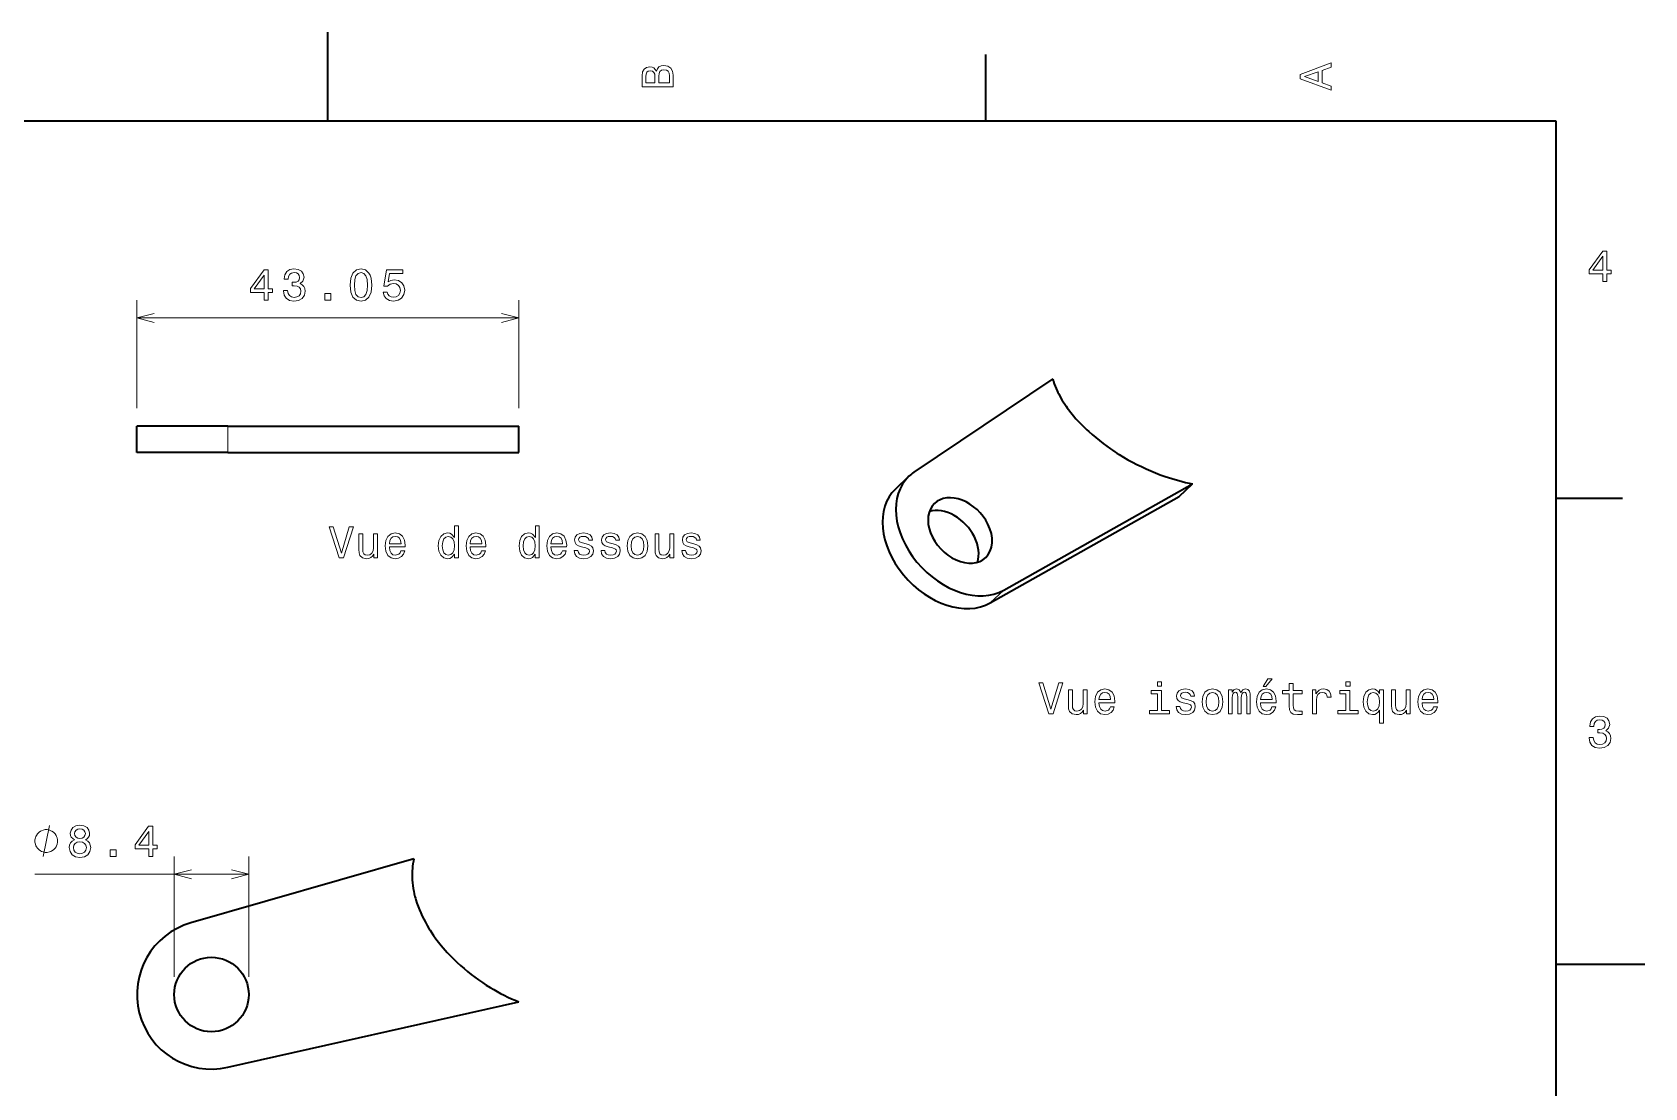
# Model space of a CAD drawing. Extents: x 0 to 297, y 0 to 210.
# Drawn here: x 115.2 to 297, y 91.1 to 210 of the extents above; entities that cross this region are included whole.
import ezdxf

# ---------------------------------------------------------------- set-up
doc = ezdxf.new("R2010")
doc.units = 0

msp = doc.modelspace()

# ---------------------------------------------------------------- linework, layer by layer
at = {"color": 7, "lineweight": 35, "ltscale": 0.25}
for p, q in [((148.5, 200), (148.5, 210)), ((287, 105), (297, 105))]:
    msp.add_line(p, q, dxfattribs=at)
at = {"color": 7, "lineweight": 35, "ltscale": 0.1875}
for p, q in [((222.699997, 200), (222.699997, 207.5)), ((287, 157.5), (294.5, 157.5))]:
    msp.add_line(p, q, dxfattribs=at)
at = {"color": 7, "lineweight": 35}
for p, q in [((287, 200), (10, 200)), ((287, 10), (287, 200)), ((137.213913, 165.627716), (170.026703, 165.627716)), ((137.213913, 162.627716), (170.026703, 162.627716)), ((224.708038, 147.127716), (246.007736, 159.112549)), ((223.187027, 145.689026), (244.486725, 157.673859)), ((158.197662, 116.838623), (133.058517, 109.635422)), ((137.213913, 93.364738), (170.026703, 100.738052))]:
    msp.add_line(p, q, dxfattribs=at)
at = {"color": 7, "lineweight": 13, "ltscale": 0.304397}
for p, q in [((126.972282, 167.627716), (126.972282, 179.803589)), ((170.026703, 167.627716), (170.026703, 179.803589))]:
    msp.add_line(p, q, dxfattribs=at)
at = {"color": 7, "lineweight": 13}
msp.add_line((126.972282, 177.803589), (170.026703, 177.803589), dxfattribs=at)
at = {"color": 7, "lineweight": 35, "ltscale": 0.471375}
msp.add_line((230.233139, 170.933975), (214.585403, 160.41452), dxfattribs=at)
at = {"color": 7, "lineweight": 35, "ltscale": 0.256041}
for p, q in [((137.213913, 165.627716), (126.972282, 165.627716)), ((137.213913, 162.627716), (126.972282, 162.627716))]:
    msp.add_line(p, q, dxfattribs=at)
at = {"color": 7, "lineweight": 35, "ltscale": 0.075}
for p, q in [((126.972282, 162.627716), (126.972282, 165.627716)), ((170.026703, 162.627716), (170.026703, 165.627716))]:
    msp.add_line(p, q, dxfattribs=at)
at = {"color": 7, "lineweight": 13, "ltscale": 0.075}
msp.add_line((137.213913, 165.627716), (137.213913, 162.627716), dxfattribs=at)
at = {"color": 7, "lineweight": 35, "ltscale": 0.052341}
for p, q in [((212.503693, 158.527542), (214.024704, 159.966232)), ((244.486725, 157.673859), (246.007736, 159.112549))]:
    msp.add_line(p, q, dxfattribs=at)
at = {"color": 7, "lineweight": 13, "ltscale": 0.052341}
msp.add_line((224.708038, 147.127716), (223.187027, 145.689026), dxfattribs=at)
at = {"color": 8, "lineweight": 13, "ltscale": 0.338762}
for p, q in [((131.172287, 103.560371), (131.172287, 117.110863)), ((139.572281, 103.560371), (139.572281, 117.110863))]:
    msp.add_line(p, q, dxfattribs=at)
at = {"color": 8, "lineweight": 13}
msp.add_line((115.461609, 115.110863), (139.572281, 115.110863), dxfattribs=at)
at = {"color": 7, "lineweight": 13}
for points in [[(185.542007, 205.630417), (185.249496, 205.983429), (185.052811, 206.074219), (184.81073, 206.104477), (184.432495, 206.03891), (184.160156, 205.842224), (183.993729, 205.524506), (183.933212, 205.080704), (183.933212, 203.835022), (187.433212, 203.835022), (187.433212, 205.151306), (187.36261, 205.620331), (187.155838, 205.968307), (186.828018, 206.185165), (186.384216, 206.260818), (186.08667, 206.215424), (185.839554, 206.094391), (185.65799, 205.897705)], [(185.385666, 204.984879), (185.385666, 204.298996), (184.351807, 204.298996), (184.351807, 205.025223), (184.382065, 205.297562), (184.472839, 205.489197), (184.629181, 205.605194), (184.86116, 205.645538), (185.093155, 205.600143), (185.254532, 205.479111), (185.355408, 205.272339)], [(187.014618, 205.095825), (187.014618, 204.298996), (185.809296, 204.298996), (185.809296, 205.050446), (185.844589, 205.368164), (185.9505, 205.595108), (186.132065, 205.731277), (186.394302, 205.776657), (186.671692, 205.731277), (186.863327, 205.605194), (186.979324, 205.393372)], [(261.633209, 203.466858), (261.633209, 203.930847), (260.604401, 204.298996), (260.604401, 205.695969), (261.633209, 206.064133), (261.633209, 206.538193), (258.128174, 205.257217), (258.128174, 204.742798)], [(260.17572, 204.460388), (258.632477, 205), (260.17572, 205.539627)], [(292.277374, 181.916794), (292.731262, 181.916794), (292.731262, 182.784225), (293.23056, 182.784225), (293.23056, 183.187683), (292.731262, 183.187683), (292.731262, 185.341141), (292.272339, 185.341141), (290.739197, 183.228027), (290.739197, 182.784225), (292.277374, 182.784225)], [(291.162842, 183.187683), (292.277374, 184.756134), (292.277374, 183.187683)], [(141.304825, 179.803589), (141.758713, 179.803589), (141.758713, 180.671021), (142.257996, 180.671021), (142.257996, 181.074478), (141.758713, 181.074478), (141.758713, 183.227936), (141.299789, 183.227936), (139.766647, 181.114822), (139.766647, 180.671021), (141.304825, 180.671021)], [(140.190277, 181.074478), (141.304825, 182.642929), (141.304825, 181.074478)], [(143.492584, 180.903015), (143.492584, 180.867706), (143.573273, 180.38356), (143.810303, 180.020447), (144.183502, 179.788467), (144.677734, 179.702728), (145.20224, 179.788467), (145.595612, 180.010361), (145.847763, 180.363388), (145.938538, 180.817276), (145.898193, 181.114822), (145.787247, 181.356903), (145.605698, 181.543503), (145.363617, 181.679672), (145.691422, 181.952011), (145.807419, 182.385727), (145.731766, 182.779099), (145.514908, 183.076645), (145.16188, 183.263245), (144.677734, 183.328812), (144.223846, 183.248108), (143.87587, 183.026215), (143.648926, 182.673187), (143.573273, 182.204163), (143.573273, 182.168869), (144.022125, 182.168869), (144.062469, 182.491638), (144.193588, 182.723618), (144.405396, 182.864838), (144.702957, 182.915268), (144.965195, 182.874924), (145.156845, 182.769012), (145.272842, 182.597534), (145.318222, 182.365555), (145.272842, 182.118439), (145.151794, 181.952011), (144.939987, 181.851135), (144.652527, 181.820877), (144.455841, 181.825928), (144.455841, 181.427505), (144.702957, 181.437592), (145.020676, 181.392212), (145.257706, 181.271164), (145.398926, 181.074478), (145.449356, 180.817276), (145.393875, 180.524765), (145.24762, 180.307907), (145.01564, 180.171753), (144.707993, 180.126358), (144.390274, 180.176788), (144.158279, 180.328079), (144.012024, 180.57016), (143.956558, 180.903015)], [(151.020096, 181.513245), (151.095749, 180.721451), (151.332779, 180.156616), (151.711029, 179.813675), (152.235519, 179.702728), (152.754974, 179.813675), (153.133209, 180.156616), (153.365204, 180.721451), (153.445892, 181.513245), (153.365204, 182.299988), (153.269379, 182.612671), (153.133209, 182.869873), (152.754974, 183.212814), (152.235519, 183.328812), (151.711029, 183.212814), (151.332779, 182.864838), (151.095749, 182.299988)], [(151.504242, 181.513245), (151.544601, 182.123474), (151.670685, 182.562241), (151.897614, 182.819443), (152.235519, 182.910217), (152.568375, 182.819443), (152.795319, 182.562241), (152.921402, 182.123474), (152.961746, 181.513245), (152.921402, 180.897964), (152.795319, 180.459213), (152.568375, 180.202011), (152.235519, 180.116272), (151.897614, 180.202011), (151.670685, 180.459213), (151.544601, 180.897964)], [(154.720825, 180.716415), (154.831772, 180.302872), (155.078888, 179.980103), (155.442001, 179.778381), (155.905975, 179.702728), (156.415344, 179.793503), (156.813766, 180.040619), (157.065918, 180.43399), (157.161743, 180.938324), (157.076004, 181.407333), (156.833939, 181.775497), (156.455688, 182.012527), (155.966492, 182.098267), (155.588257, 182.037735), (155.295746, 181.871307), (155.436951, 182.814392), (156.970093, 182.814392), (156.970093, 183.227936), (155.09906, 183.227936), (154.821686, 181.37204), (155.225143, 181.37204), (155.517654, 181.60907), (155.890854, 181.694794), (156.213623, 181.639328), (156.460739, 181.477936), (156.617081, 181.23082), (156.672546, 180.913101), (156.617081, 180.595383), (156.455688, 180.348267), (156.208572, 180.191925), (155.890854, 180.136444), (155.623566, 180.171753), (155.416779, 180.287735), (155.265488, 180.469299), (155.189835, 180.716415)], [(148.15152, 179.803589), (148.847473, 179.803589), (148.847473, 180.555038), (148.15152, 180.555038)], [(150.895035, 154.276138), (150.017502, 151.295578), (149.114777, 154.276138), (148.635666, 154.276138), (149.76535, 150.771088), (150.269669, 150.771088), (151.37413, 154.276138)], [(154.097473, 153.479294), (153.653671, 153.479294), (153.653671, 151.915894), (153.603241, 151.552795), (153.456985, 151.290543), (153.230042, 151.12915), (152.932495, 151.07872), (152.695465, 151.119064), (152.544159, 151.240112), (152.458435, 151.446884), (152.438263, 151.73938), (152.438263, 153.479294), (151.994446, 153.479294), (151.994446, 151.699036), (152.009583, 151.340973), (152.105408, 151.043427), (152.397919, 150.771088), (152.866928, 150.675262), (153.119095, 150.710571), (153.335953, 150.801346), (153.522552, 150.957687), (153.673843, 151.184631), (153.673843, 150.771088), (154.097473, 150.771088)], [(155.433929, 151.996597), (157.209152, 151.996597), (157.214188, 152.203369), (157.133499, 152.78334), (156.911606, 153.217056), (156.558578, 153.479294), (156.089554, 153.575119), (155.630615, 153.474258), (155.277588, 153.191833), (155.050644, 152.73291), (154.969955, 152.127716), (155.045609, 151.507401), (155.272552, 151.053513), (155.620529, 150.771088), (156.074432, 150.675262), (156.467804, 150.740829), (156.790558, 150.912292), (157.027588, 151.184631), (157.163757, 151.547745), (156.725006, 151.547745), (156.634216, 151.346008), (156.503098, 151.194717), (156.129898, 151.073685), (155.842438, 151.12915), (155.62558, 151.305664), (155.48436, 151.59314), (155.433929, 151.981461)], [(155.433929, 152.369797), (155.48941, 152.717773), (155.62558, 152.974976), (155.832352, 153.131317), (156.104691, 153.186798), (156.371979, 153.131317), (156.578751, 152.974976), (156.704834, 152.717773), (156.750214, 152.369797)], [(162.781921, 151.189682), (162.781921, 150.771088), (163.225723, 150.771088), (163.225723, 154.39212), (162.786957, 154.39212), (162.786957, 153.06575), (162.449066, 153.449036), (162.242294, 153.539825), (162.005264, 153.575119), (161.576584, 153.474258), (161.243729, 153.191833), (161.026871, 152.737946), (160.951233, 152.127716), (161.026871, 151.517487), (161.243729, 151.058548), (161.576584, 150.771088), (162.005264, 150.675262), (162.242294, 150.710571), (162.454102, 150.801346)], [(162.080902, 153.176712), (162.373413, 153.10611), (162.595322, 152.909424), (162.72644, 152.581604), (162.776871, 152.127716), (162.72644, 151.668777), (162.595322, 151.340973), (162.373413, 151.139236), (162.080902, 151.073685), (161.803528, 151.139236), (161.591721, 151.340973), (161.4505, 151.673828), (161.405121, 152.127716), (161.4505, 152.576569), (161.591721, 152.904373), (161.803528, 153.10611)], [(164.542007, 151.996597), (166.317215, 151.996597), (166.322266, 152.203369), (166.241577, 152.78334), (166.019669, 153.217056), (165.666641, 153.479294), (165.197632, 153.575119), (164.738693, 153.474258), (164.385666, 153.191833), (164.158722, 152.73291), (164.078033, 152.127716), (164.153671, 151.507401), (164.380615, 151.053513), (164.728607, 150.771088), (165.182495, 150.675262), (165.575867, 150.740829), (165.898636, 150.912292), (166.135666, 151.184631), (166.271835, 151.547745), (165.833069, 151.547745), (165.742294, 151.346008), (165.611176, 151.194717), (165.237976, 151.073685), (164.9505, 151.12915), (164.733643, 151.305664), (164.592438, 151.59314), (164.542007, 151.981461)], [(164.542007, 152.369797), (164.597473, 152.717773), (164.733643, 152.974976), (164.940414, 153.131317), (165.212753, 153.186798), (165.480042, 153.131317), (165.686813, 152.974976), (165.812897, 152.717773), (165.858292, 152.369797)], [(171.889984, 151.189682), (171.889984, 150.771088), (172.333786, 150.771088), (172.333786, 154.39212), (171.895035, 154.39212), (171.895035, 153.06575), (171.557129, 153.449036), (171.350357, 153.539825), (171.113327, 153.575119), (170.684662, 153.474258), (170.351807, 153.191833), (170.134949, 152.737946), (170.059296, 152.127716), (170.134949, 151.517487), (170.351807, 151.058548), (170.684662, 150.771088), (171.113327, 150.675262), (171.350357, 150.710571), (171.56218, 150.801346)], [(171.18898, 153.176712), (171.481491, 153.10611), (171.703384, 152.909424), (171.834518, 152.581604), (171.884949, 152.127716), (171.834518, 151.668777), (171.703384, 151.340973), (171.481491, 151.139236), (171.18898, 151.073685), (170.911606, 151.139236), (170.699783, 151.340973), (170.558578, 151.673828), (170.513184, 152.127716), (170.558578, 152.576569), (170.699783, 152.904373), (170.911606, 153.10611)], [(173.65007, 151.996597), (175.425293, 151.996597), (175.430328, 152.203369), (175.34964, 152.78334), (175.127747, 153.217056), (174.774719, 153.479294), (174.305695, 153.575119), (173.846756, 153.474258), (173.493729, 153.191833), (173.266785, 152.73291), (173.186096, 152.127716), (173.261749, 151.507401), (173.488693, 151.053513), (173.83667, 150.771088), (174.290558, 150.675262), (174.683929, 150.740829), (175.006699, 150.912292), (175.243729, 151.184631), (175.379898, 151.547745), (174.941132, 151.547745), (174.850357, 151.346008), (174.719238, 151.194717), (174.346039, 151.073685), (174.058578, 151.12915), (173.841721, 151.305664), (173.7005, 151.59314), (173.65007, 151.981461)], [(173.65007, 152.369797), (173.705551, 152.717773), (173.841721, 152.974976), (174.048492, 153.131317), (174.320831, 153.186798), (174.58812, 153.131317), (174.794891, 152.974976), (174.920959, 152.717773), (174.966354, 152.369797)], [(177.62413, 152.349625), (177.195465, 152.450485), (176.877747, 152.566483), (176.771835, 152.803513), (176.802094, 152.96994), (176.90799, 153.090973), (177.079468, 153.166626), (177.326584, 153.196884), (177.563614, 153.166626), (177.750214, 153.075836), (177.871246, 152.939682), (177.921692, 152.758118), (178.355408, 152.758118), (178.355408, 152.768204), (178.279755, 153.096008), (178.072983, 153.353226), (177.750214, 153.514603), (177.326584, 153.575119), (176.897919, 153.514603), (176.585236, 153.348175), (176.38855, 153.101059), (176.328033, 152.788376), (176.373413, 152.485779), (176.514618, 152.273972), (176.746613, 152.122665), (177.084503, 152.016769), (177.578751, 151.895721), (177.881348, 151.769653), (177.962036, 151.668777), (177.992294, 151.517487), (177.946899, 151.330887), (177.825867, 151.189682), (177.629181, 151.098892), (177.366928, 151.068634), (177.089554, 151.098892), (176.887817, 151.204803), (176.751663, 151.376282), (176.696182, 151.613312), (176.267502, 151.613312), (176.33812, 151.209854), (176.544891, 150.917343), (176.872696, 150.740829), (177.326584, 150.675262), (177.800644, 150.740829), (178.148636, 150.917343), (178.360443, 151.199768), (178.436096, 151.567917), (178.380615, 151.885635), (178.224274, 152.102493), (177.967072, 152.243713)], [(180.660156, 152.349625), (180.231476, 152.450485), (179.913757, 152.566483), (179.807861, 152.803513), (179.838104, 152.96994), (179.944016, 153.090973), (180.115494, 153.166626), (180.36261, 153.196884), (180.59964, 153.166626), (180.78624, 153.075836), (180.907272, 152.939682), (180.957703, 152.758118), (181.391418, 152.758118), (181.391418, 152.768204), (181.315781, 153.096008), (181.109009, 153.353226), (180.78624, 153.514603), (180.36261, 153.575119), (179.933929, 153.514603), (179.621246, 153.348175), (179.424561, 153.101059), (179.364044, 152.788376), (179.409439, 152.485779), (179.550644, 152.273972), (179.782639, 152.122665), (180.120529, 152.016769), (180.614777, 151.895721), (180.917358, 151.769653), (180.998047, 151.668777), (181.02832, 151.517487), (180.982925, 151.330887), (180.861893, 151.189682), (180.665207, 151.098892), (180.402954, 151.068634), (180.12558, 151.098892), (179.923843, 151.204803), (179.787674, 151.376282), (179.732208, 151.613312), (179.303528, 151.613312), (179.37413, 151.209854), (179.580902, 150.917343), (179.908722, 150.740829), (180.36261, 150.675262), (180.83667, 150.740829), (181.184662, 150.917343), (181.396469, 151.199768), (181.472122, 151.567917), (181.416641, 151.885635), (181.2603, 152.102493), (181.003098, 152.243713)], [(182.238693, 152.122665), (182.319382, 151.507401), (182.551361, 151.053513), (182.919525, 150.771088), (183.413757, 150.675262), (183.902954, 150.771088), (184.271103, 151.048462), (184.503098, 151.50235), (184.588837, 152.122665), (184.503098, 152.737946), (184.271103, 153.196884), (183.902954, 153.474258), (183.413757, 153.575119), (182.919525, 153.474258), (182.551361, 153.191833), (182.319382, 152.737946)], [(182.692581, 152.127716), (182.737976, 152.581604), (182.879181, 152.909424), (183.106125, 153.111145), (183.413757, 153.181747), (183.716354, 153.111145), (183.943298, 152.914459), (184.084503, 152.581604), (184.134949, 152.127716), (184.084503, 151.668777), (183.943298, 151.335922), (183.716354, 151.134201), (183.413757, 151.068634), (183.106125, 151.134201), (182.879181, 151.335922), (182.737976, 151.668777)], [(187.493729, 153.479294), (187.049927, 153.479294), (187.049927, 151.915894), (186.999496, 151.552795), (186.853241, 151.290543), (186.626297, 151.12915), (186.328735, 151.07872), (186.091705, 151.119064), (185.940414, 151.240112), (185.854675, 151.446884), (185.834503, 151.73938), (185.834503, 153.479294), (185.390701, 153.479294), (185.390701, 151.699036), (185.405838, 151.340973), (185.501648, 151.043427), (185.794159, 150.771088), (186.263184, 150.675262), (186.51535, 150.710571), (186.732208, 150.801346), (186.918793, 150.957687), (187.070099, 151.184631), (187.070099, 150.771088), (187.493729, 150.771088)], [(189.768219, 152.349625), (189.339554, 152.450485), (189.02182, 152.566483), (188.915924, 152.803513), (188.946182, 152.96994), (189.052094, 153.090973), (189.223557, 153.166626), (189.470673, 153.196884), (189.707703, 153.166626), (189.894302, 153.075836), (190.01535, 152.939682), (190.065781, 152.758118), (190.499496, 152.758118), (190.499496, 152.768204), (190.423843, 153.096008), (190.217072, 153.353226), (189.894302, 153.514603), (189.470673, 153.575119), (189.041992, 153.514603), (188.729324, 153.348175), (188.532639, 153.101059), (188.472107, 152.788376), (188.517502, 152.485779), (188.658722, 152.273972), (188.890701, 152.122665), (189.228607, 152.016769), (189.722839, 151.895721), (190.025421, 151.769653), (190.106125, 151.668777), (190.136383, 151.517487), (190.090988, 151.330887), (189.969955, 151.189682), (189.77327, 151.098892), (189.511017, 151.068634), (189.233643, 151.098892), (189.031921, 151.204803), (188.895752, 151.376282), (188.840271, 151.613312), (188.411591, 151.613312), (188.482208, 151.209854), (188.688965, 150.917343), (189.016785, 150.740829), (189.470673, 150.675262), (189.944733, 150.740829), (190.292725, 150.917343), (190.504532, 151.199768), (190.580185, 151.567917), (190.524704, 151.885635), (190.368378, 152.102493), (190.11116, 152.243713)], [(230.91716, 136.70224), (230.039627, 133.72168), (229.136902, 136.70224), (228.657791, 136.70224), (229.787476, 133.197189), (230.291794, 133.197189), (231.396255, 136.70224)], [(242.511536, 136.818222), (242.042511, 136.818222), (242.042511, 136.313904), (242.511536, 136.313904)], [(253.979828, 136.27356), (254.27739, 136.27356), (254.978394, 137.130905), (254.484161, 137.130905)], [(256.914978, 135.436386), (256.914978, 134.079758), (256.945251, 133.640991), (257.086456, 133.338394), (257.368896, 133.16188), (257.847992, 133.101364), (258.372498, 133.126587), (258.372498, 133.509872), (257.989197, 133.479614), (257.641205, 133.519958), (257.45462, 133.646042), (257.373932, 133.857849), (257.358795, 134.155396), (257.358795, 135.436386), (258.372498, 135.436386), (258.372498, 135.814621), (257.358795, 135.814621), (257.358795, 136.606415), (256.914978, 136.606415), (256.914978, 135.814621), (256.148438, 135.814621), (256.148438, 135.436386)], [(263.763702, 136.818222), (263.294678, 136.818222), (263.294678, 136.313904), (263.763702, 136.313904)], [(234.119598, 135.905396), (233.675797, 135.905396), (233.675797, 134.341995), (233.625366, 133.978897), (233.479111, 133.716644), (233.252167, 133.555252), (232.95462, 133.504822), (232.71759, 133.545166), (232.566284, 133.666214), (232.48056, 133.872986), (232.460388, 134.165482), (232.460388, 135.905396), (232.016571, 135.905396), (232.016571, 134.125137), (232.031708, 133.767075), (232.127533, 133.469528), (232.420044, 133.197189), (232.889053, 133.101364), (233.14122, 133.136673), (233.358078, 133.227448), (233.544678, 133.383789), (233.695969, 133.610733), (233.695969, 133.197189), (234.119598, 133.197189)], [(235.456055, 134.422699), (237.231277, 134.422699), (237.236313, 134.629471), (237.155624, 135.209442), (236.933731, 135.643158), (236.580704, 135.905396), (236.111679, 136.001221), (235.65274, 135.90036), (235.299713, 135.617935), (235.072769, 135.159012), (234.992081, 134.553818), (235.067734, 133.933502), (235.294678, 133.479614), (235.642654, 133.197189), (236.096558, 133.101364), (236.489929, 133.166931), (236.812683, 133.338394), (237.049713, 133.610733), (237.185883, 133.973846), (236.747131, 133.973846), (236.656342, 133.77211), (236.525223, 133.620819), (236.152023, 133.499786), (235.864563, 133.555252), (235.647705, 133.731766), (235.506485, 134.019241), (235.456055, 134.407562)], [(235.456055, 134.795898), (235.511536, 135.143875), (235.647705, 135.401077), (235.854477, 135.557419), (236.126816, 135.6129), (236.394104, 135.557419), (236.600876, 135.401077), (236.726959, 135.143875), (236.772339, 134.795898)], [(242.496399, 133.570389), (242.496399, 135.814621), (241.356628, 135.814621), (241.356628, 135.436386), (242.052597, 135.436386), (242.052597, 133.570389), (241.144821, 133.570389), (241.144821, 133.197189), (243.414276, 133.197189), (243.414276, 133.570389)], [(245.502167, 134.775726), (245.073502, 134.876587), (244.755768, 134.992584), (244.649872, 135.229614), (244.68013, 135.396042), (244.786026, 135.517075), (244.957504, 135.592728), (245.20462, 135.622986), (245.44165, 135.592728), (245.62825, 135.501938), (245.749283, 135.365784), (245.799713, 135.184219), (246.233444, 135.184219), (246.233444, 135.194305), (246.157791, 135.52211), (245.951019, 135.779327), (245.62825, 135.940704), (245.20462, 136.001221), (244.77594, 135.940704), (244.463257, 135.774277), (244.266571, 135.527161), (244.206055, 135.214478), (244.25145, 134.91188), (244.392654, 134.700073), (244.624649, 134.548767), (244.96254, 134.442871), (245.456787, 134.321823), (245.759369, 134.195755), (245.840057, 134.094879), (245.870331, 133.943588), (245.824936, 133.756989), (245.703903, 133.615784), (245.507217, 133.524994), (245.244965, 133.494736), (244.96759, 133.524994), (244.765854, 133.630905), (244.6297, 133.802383), (244.574219, 134.039413), (244.145538, 134.039413), (244.216141, 133.635956), (244.422913, 133.343445), (244.750732, 133.166931), (245.20462, 133.101364), (245.67868, 133.166931), (246.026672, 133.343445), (246.23848, 133.62587), (246.314133, 133.994019), (246.258652, 134.311737), (246.10231, 134.528595), (245.845108, 134.669815)], [(247.080704, 134.548767), (247.161392, 133.933502), (247.393372, 133.479614), (247.761536, 133.197189), (248.255768, 133.101364), (248.744965, 133.197189), (249.113129, 133.474564), (249.345108, 133.928452), (249.430847, 134.548767), (249.345108, 135.164047), (249.113129, 135.622986), (248.744965, 135.90036), (248.255768, 136.001221), (247.761536, 135.90036), (247.393372, 135.617935), (247.161392, 135.164047)], [(247.534592, 134.553818), (247.579987, 135.007706), (247.721191, 135.33551), (247.948135, 135.537247), (248.255768, 135.607849), (248.558365, 135.537247), (248.785309, 135.340561), (248.926514, 135.007706), (248.976959, 134.553818), (248.926514, 134.094879), (248.785309, 133.762024), (248.558365, 133.560303), (248.255768, 133.494736), (247.948135, 133.560303), (247.721191, 133.762024), (247.579987, 134.094879)], [(250.071335, 133.197189), (250.479843, 133.197189), (250.479843, 135.007706), (250.505051, 135.280045), (250.580704, 135.47673), (250.696701, 135.592728), (250.847992, 135.638107), (250.969025, 135.597763), (251.049713, 135.496902), (251.090073, 135.325424), (251.105194, 135.09848), (251.105194, 133.197189), (251.48848, 133.197189), (251.48848, 135.007706), (251.513702, 135.274994), (251.58934, 135.47168), (251.710388, 135.592728), (251.861679, 135.638107), (251.982712, 135.597763), (252.063416, 135.496902), (252.113846, 135.09848), (252.113846, 133.197189), (252.522339, 133.197189), (252.522339, 135.068222), (252.497131, 135.456558), (252.416443, 135.754105), (252.255051, 135.935669), (251.992798, 136.001221), (251.685165, 135.90036), (251.448135, 135.607849), (251.261536, 135.895309), (250.948853, 136.001221), (250.661392, 135.90036), (250.464706, 135.617935), (250.464706, 135.905396), (250.071335, 135.905396)], [(253.672195, 134.422699), (255.447418, 134.422699), (255.452454, 134.629471), (255.371765, 135.209442), (255.149872, 135.643158), (254.796844, 135.905396), (254.32782, 136.001221), (253.868881, 135.90036), (253.515854, 135.617935), (253.28891, 135.159012), (253.208221, 134.553818), (253.283875, 133.933502), (253.510818, 133.479614), (253.858795, 133.197189), (254.312683, 133.101364), (254.706055, 133.166931), (255.028824, 133.338394), (255.265854, 133.610733), (255.402023, 133.973846), (254.963257, 133.973846), (254.872482, 133.77211), (254.741364, 133.620819), (254.368164, 133.499786), (254.080704, 133.555252), (253.863846, 133.731766), (253.722626, 134.019241), (253.672195, 134.407562)], [(253.672195, 134.795898), (253.727676, 135.143875), (253.863846, 135.401077), (254.070618, 135.557419), (254.342957, 135.6129), (254.610245, 135.557419), (254.817017, 135.401077), (254.943085, 135.143875), (254.98848, 134.795898)], [(259.522339, 133.197189), (259.966156, 133.197189), (259.966156, 134.745453), (260.011536, 135.118652), (260.147705, 135.385956), (260.369598, 135.547333), (260.667145, 135.602814), (260.889069, 135.567505), (261.055481, 135.466644), (261.156342, 135.295166), (261.19165, 135.063187), (261.640503, 135.063187), (261.579987, 135.47168), (261.413544, 135.764191), (261.136169, 135.940704), (260.757935, 136.001221), (260.500732, 135.960876), (260.278839, 135.860016), (260.082153, 135.688538), (259.925812, 135.456558), (259.925812, 135.905396), (259.522339, 135.905396)], [(263.748566, 133.570389), (263.748566, 135.814621), (262.608795, 135.814621), (262.608795, 135.436386), (263.304749, 135.436386), (263.304749, 133.570389), (262.396973, 133.570389), (262.396973, 133.197189), (264.666443, 133.197189), (264.666443, 133.570389)], [(267.092224, 135.486816), (266.935883, 135.71376), (266.759369, 135.875137), (266.552612, 135.965927), (266.315552, 136.001221), (265.886902, 135.90036), (265.554047, 135.617935), (265.337189, 135.164047), (265.261536, 134.553818), (265.337189, 133.938538), (265.554047, 133.48465), (265.886902, 133.197189), (266.315552, 133.101364), (266.552612, 133.131622), (266.754333, 133.217361), (266.930847, 133.373703), (267.092224, 133.610733), (267.092224, 132.148193), (267.536041, 132.148193), (267.536041, 135.905396), (267.092224, 135.905396)], [(265.715424, 134.553818), (265.760803, 135.00267), (265.902039, 135.330475), (266.113831, 135.532196), (266.391205, 135.602814), (266.683716, 135.532196), (266.90564, 135.33551), (267.036743, 135.007706), (267.087189, 134.553818), (267.036743, 134.094879), (266.90564, 133.767075), (266.683716, 133.565338), (266.391205, 133.499786), (266.113831, 133.565338), (265.902039, 133.767075), (265.760803, 134.09993)], [(270.55188, 135.905396), (270.108063, 135.905396), (270.108063, 134.341995), (270.057648, 133.978897), (269.911377, 133.716644), (269.684448, 133.555252), (269.386902, 133.504822), (269.149872, 133.545166), (268.998566, 133.666214), (268.912842, 133.872986), (268.892639, 134.165482), (268.892639, 135.905396), (268.448853, 135.905396), (268.448853, 134.125137), (268.463989, 133.767075), (268.559814, 133.469528), (268.852295, 133.197189), (269.32132, 133.101364), (269.573486, 133.136673), (269.790344, 133.227448), (269.976959, 133.383789), (270.128235, 133.610733), (270.128235, 133.197189), (270.55188, 133.197189)], [(271.888336, 134.422699), (273.663544, 134.422699), (273.668579, 134.629471), (273.587891, 135.209442), (273.365997, 135.643158), (273.01297, 135.905396), (272.543945, 136.001221), (272.085022, 135.90036), (271.731995, 135.617935), (271.505035, 135.159012), (271.424347, 134.553818), (271.5, 133.933502), (271.726959, 133.479614), (272.074921, 133.197189), (272.528809, 133.101364), (272.92218, 133.166931), (273.244965, 133.338394), (273.481995, 133.610733), (273.618164, 133.973846), (273.179382, 133.973846), (273.088623, 133.77211), (272.957489, 133.620819), (272.58429, 133.499786), (272.296844, 133.555252), (272.079987, 133.731766), (271.938751, 134.019241), (271.888336, 134.407562)], [(271.888336, 134.795898), (271.943817, 135.143875), (272.079987, 135.401077), (272.286743, 135.557419), (272.559082, 135.6129), (272.826385, 135.557419), (273.033142, 135.401077), (273.159241, 135.143875), (273.20462, 134.795898)], [(290.729126, 130.51622), (290.729126, 130.480911), (290.809814, 129.996765), (291.046844, 129.633652), (291.420044, 129.401657), (291.914276, 129.315933), (292.438782, 129.401657), (292.832153, 129.623566), (293.08429, 129.976593), (293.175079, 130.430481), (293.134735, 130.728027), (293.023773, 130.970108), (292.842224, 131.156708), (292.600159, 131.292877), (292.927948, 131.565216), (293.043945, 131.998932), (292.968292, 132.392303), (292.751434, 132.68985), (292.398407, 132.87645), (291.914276, 132.942017), (291.460388, 132.861313), (291.112396, 132.63942), (290.885468, 132.286392), (290.809814, 131.817368), (290.809814, 131.782074), (291.258636, 131.782074), (291.299011, 132.104828), (291.430115, 132.336823), (291.641937, 132.478027), (291.939484, 132.528473), (292.201721, 132.488113), (292.393372, 132.382217), (292.509369, 132.210739), (292.554749, 131.97876), (292.509369, 131.731628), (292.388336, 131.565216), (292.176514, 131.46434), (291.889069, 131.434082), (291.692383, 131.439133), (291.692383, 131.04071), (291.939484, 131.050797), (292.257202, 131.005417), (292.494232, 130.884369), (292.635468, 130.687683), (292.685883, 130.430481), (292.630402, 130.13797), (292.484161, 129.921112), (292.252167, 129.784943), (291.944519, 129.739563), (291.626801, 129.789993), (291.394806, 129.941284), (291.248566, 130.183365), (291.193085, 130.51622)]]:
    msp.add_lwpolyline(points, close=True, dxfattribs=at)
for points in [[(128.904129, 178.321228), (126.972282, 177.803589), (128.904129, 177.28595)], [(168.094849, 177.28595), (170.026703, 177.803589), (168.094849, 178.321228)]]:
    msp.add_lwpolyline(points, dxfattribs=at)
at = {"color": 7, "lineweight": 35}
for points in [[(230.233139, 170.933975), (230.314957, 170.662384), (230.40744, 170.390854), (230.510178, 170.119827), (230.622696, 169.849762), (230.744568, 169.581039), (230.825256, 169.413925), (230.909302, 169.247543), (231.087021, 168.917313), (231.27681, 168.590805), (231.430756, 168.342102), (231.591019, 168.095993), (231.757263, 167.852631), (231.885666, 167.671997), (232.017105, 167.493027), (232.288544, 167.140228), (232.570587, 166.79451), (232.862289, 166.456116), (233.162811, 166.125137), (233.405991, 165.868942), (233.6539, 165.617416), (233.906204, 165.370575), (234.098175, 165.188507), (234.292328, 165.009064), (234.686844, 164.658051), (235.088928, 164.317474), (235.497833, 163.987305), (235.912872, 163.667496), (236.333466, 163.357941), (236.759018, 163.058609), (236.997223, 162.89682), (237.236725, 162.738144), (237.483856, 162.578491), (237.732193, 162.422089), (238.225723, 162.122833), (238.72316, 161.836136), (239.224014, 161.56192), (239.727859, 161.300156), (240.234253, 161.050781), (240.766129, 160.803268), (241.300049, 160.569275), (241.835526, 160.348877), (242.372009, 160.142197), (242.909027, 159.949371)], [(158.197662, 116.838623), (158.139755, 116.574036), (158.091721, 116.307472), (158.053391, 116.039322), (158.024597, 115.769981), (158.005142, 115.499794), (157.997681, 115.332611), (157.993652, 115.165306), (157.993011, 114.994049), (157.995819, 114.822815), (158.011322, 114.484581), (158.039612, 114.147179), (158.076675, 113.83638), (158.12384, 113.526901), (158.180725, 113.219025), (158.246933, 112.912994), (158.322083, 112.609009), (158.373444, 112.420151), (158.42807, 112.232224), (158.546768, 111.859283), (158.677536, 111.490471), (158.819763, 111.125984), (158.974197, 110.763008), (159.13916, 110.404701), (159.314148, 110.051178), (159.498688, 109.702507), (159.692322, 109.35878), (159.894653, 109.020058), (160.020035, 108.819252), (160.148331, 108.620285), (160.4133, 108.227875), (160.68898, 107.842918), (160.974823, 107.465446), (161.270325, 107.09552), (161.495178, 106.826378), (161.724899, 106.561401), (161.95932, 106.300606), (162.138138, 106.10775), (162.319458, 105.917252), (162.689346, 105.543343), (163.068542, 105.178902), (163.45665, 104.823967), (163.853271, 104.478569), (164.258041, 104.142769), (164.665527, 103.82058), (165.080429, 103.50782), (165.502457, 103.204582), (165.931274, 102.911011), (166.366531, 102.627258), (166.807983, 102.353455)]]:
    msp.add_lwpolyline(points, dxfattribs=at)
at = {"color": 8, "lineweight": 13}
for points in [[(118.028275, 118.860863), (118.028275, 118.977524), (117.96994, 119.210861), (117.911606, 119.385864), (117.853271, 119.502525), (117.736603, 119.677528), (117.561607, 119.852524), (117.386604, 119.969193), (117.269943, 120.027527), (117.09494, 120.085861), (116.861603, 120.144196), (116.744942, 120.144196), (116.628273, 120.144196), (116.394943, 120.085861), (116.21994, 120.027527), (116.103271, 119.969193), (115.928276, 119.852524), (115.753273, 119.677528), (115.636604, 119.502525), (115.578278, 119.385864), (115.519943, 119.210861), (115.461609, 118.977524), (115.461609, 118.860863), (115.461609, 118.744194), (115.519943, 118.510864), (115.578278, 118.335861), (115.636604, 118.219193), (115.753273, 118.044189), (115.928268, 117.869194), (116.103271, 117.752525), (116.21994, 117.694199), (116.394943, 117.635864), (116.628273, 117.57753), (116.744942, 117.57753), (116.861603, 117.57753), (117.09494, 117.635864), (117.269943, 117.694199), (117.386604, 117.752525), (117.561607, 117.869194), (117.736603, 118.044189), (117.853271, 118.219193), (117.911606, 118.335861), (117.96994, 118.510864), (118.028275, 118.744194)], [(119.920921, 118.997025), (119.663719, 118.85582), (119.487206, 118.659134), (119.376251, 118.412018), (119.34095, 118.114464), (119.421646, 117.665619), (119.653633, 117.317635), (120.031876, 117.095734), (120.54628, 117.009995), (121.055649, 117.095734), (121.433891, 117.317635), (121.665878, 117.665619), (121.751617, 118.114464), (121.711273, 118.412018), (121.605362, 118.659134), (121.423805, 118.85582), (121.171646, 118.997025), (121.373375, 119.118065), (121.514587, 119.284492), (121.600319, 119.486221), (121.630577, 119.733337), (121.549889, 120.091408), (121.338074, 120.378876), (120.995132, 120.565475), (120.54628, 120.636078), (120.092392, 120.565475), (119.749451, 120.378876), (119.532593, 120.091408), (119.456947, 119.733337), (119.482162, 119.486221), (119.567902, 119.284492)], [(119.93605, 119.692993), (119.976402, 119.914894), (120.097435, 120.086365), (120.289078, 120.192276), (120.54628, 120.23262), (120.798447, 120.192276), (120.990089, 120.086365), (121.11113, 119.914894), (121.156517, 119.692993), (121.11113, 119.466049), (120.990089, 119.289536), (120.798447, 119.173538), (120.54628, 119.138237), (120.289078, 119.178589), (120.097435, 119.289536), (119.976402, 119.466049)], [(128.295715, 117.110863), (128.749603, 117.110863), (128.749603, 117.978294), (129.248871, 117.978294), (129.248871, 118.381752), (128.749603, 118.381752), (128.749603, 120.53521), (128.290665, 120.53521), (126.757523, 118.422104), (126.757523, 117.978294), (128.295715, 117.978294)], [(119.825104, 118.12455), (119.870491, 118.391838), (120.016747, 118.593567), (120.24369, 118.724693), (120.54628, 118.770081), (120.843834, 118.724693), (121.070778, 118.593567), (121.217033, 118.391838), (121.267464, 118.12455), (121.217033, 117.837082), (121.070778, 117.620224), (120.843834, 117.479019), (120.54628, 117.433624), (120.24369, 117.479019), (120.016747, 117.620224), (119.870491, 117.837082)], [(127.181152, 118.381752), (128.295715, 119.950195), (128.295715, 118.381752)], [(123.934326, 117.110863), (124.630287, 117.110863), (124.630287, 117.862305), (123.934326, 117.862305)]]:
    msp.add_lwpolyline(points, close=True, dxfattribs=at)
for points in [[(116.394943, 117.110863), (117.09494, 120.610863)], [(133.104141, 115.628502), (131.172287, 115.110863), (133.104141, 114.593224)], [(137.640427, 114.593224), (139.572281, 115.110863), (137.640427, 115.628502)]]:
    msp.add_lwpolyline(points, dxfattribs=at)
at = {"color": 7, "lineweight": 35}
msp.add_circle((135.372284, 101.560371), 4.2, dxfattribs=at)
for centre, radius, start, end in [((250.310745, 181.177902), 22.481468, 250.777953, 258.965123), ((135.372284, 101.560371), 8.4, 105.988772, 282.664486), ((178.593048, 121.817047), 22.753313, 238.805397, 247.883558)]:
    msp.add_arc(centre, radius, start, end, dxfattribs=at)
for centre, major_axis, start_param, end_param in [((219.796829, 153.863571), (5.772278, -6.102524), 3.0223680717, 3.1415618229), ((218.275833, 152.424881), (5.772278, -6.102524), 3.1415618229, 6.1059409533), ((219.796829, 153.863571), (5.772278, -6.102524), 3.1415618229, 6.1059409533), ((219.796829, 153.863571), (2.886139, -3.05127), 3.1416100208, 6.2832026744), ((219.796829, 153.863571), (2.886139, -3.05127), 1.1725150459, 3.1416100208), ((218.275833, 152.424881), (2.886139, -3.05127), 1.1725150459, 2.7860243432), ((219.796829, 153.863571), (2.886139, -3.05127), 0.0000173672, 1.1725150459), ((218.275833, 152.424881), (2.886139, -3.05127), 0.3556031266, 1.1725150459)]:
    msp.add_ellipse(centre, major_axis=major_axis, ratio=0.716217, start_param=start_param, end_param=end_param, dxfattribs=at)

doc.saveas('drawing.dxf')
